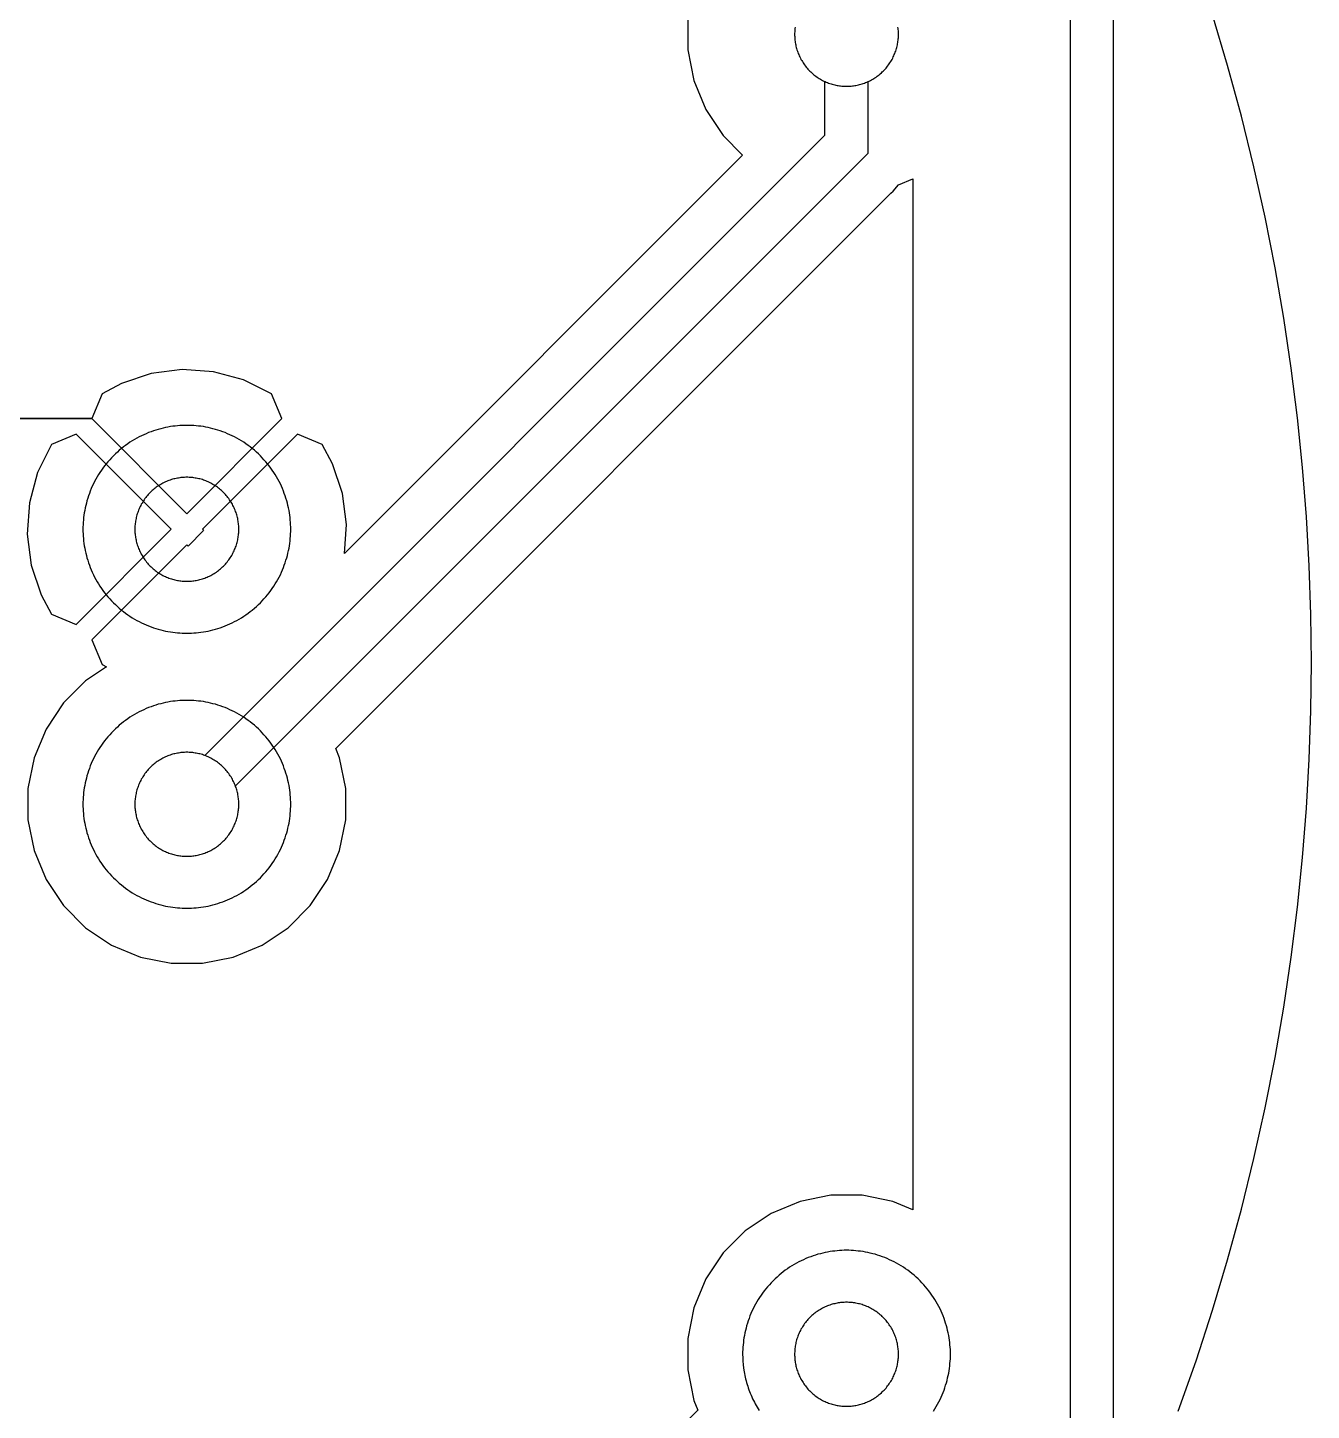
# Model space of a CAD drawing. Header units: millimetres. Extents: x 94211.7 to 94261.9, y -94261.9 to -94211.7.
# Drawn here: x 94247.03 to 94261.85, y -94245.43 to -94229.47 of the extents above; entities that cross this region are included whole.
import ezdxf

# ---------------------------------------------------------------- set-up
doc = ezdxf.new("R2010")
doc.units = ezdxf.units.MM
for name, color, linetype, true_color in [('Copper Layer', 30, 'Continuous', 0xff7f00), ('Drill holes', 5, 'Continuous', 0x0000ff), ('Outer Cut', 2, 'Continuous', 0xffff00)]:
    doc.layers.add(name, color=color, linetype=linetype, true_color=true_color)

msp = doc.modelspace()

# ---------------------------------------------------------------- linework, layer by layer
at = {"layer": 'Copper Layer'}
for points in [[(94253.852, -94251.971), (94255.587, -94251.971), (94259.569, -94245.991), (94259.569, -94228.652), (94250.686, -94219.769), (94249.41, -94219.769)], [(94249.41, -94220.269), (94250.479, -94220.269), (94259.069, -94228.859), (94259.069, -94245.839), (94255.319, -94251.471), (94253.852, -94251.471)], [(94254.65, -94229.365), (94254.65, -94229.727)], [(94254.65, -94229.727), (94254.721, -94230.081)], [(94249.071, -94237.873), (94256.233, -94230.71), (94256.233, -94230.091)], [(94249.426, -94238.224), (94256.733, -94230.918), (94256.733, -94230.092)], [(94254.721, -94230.081), (94254.859, -94230.415)], [(94254.859, -94230.415), (94255.06, -94230.716)], [(94255.06, -94230.716), (94255.285, -94230.941)], [(94255.285, -94230.941), (94250.685, -94235.541)], [(94257.025, -94231.356), (94257.084, -94231.284)], [(94257.084, -94231.284), (94257.25, -94231.215)], [(94257.25, -94231.215), (94257.25, -94243.117)], [(94250.584, -94237.792), (94256.996, -94231.38)], [(94256.996, -94231.38), (94257.025, -94231.356)], [(94248.452, -94233.464), (94248.109, -94233.579)], [(94248.81, -94233.418), (94248.452, -94233.464)], [(94249.171, -94233.443), (94248.81, -94233.418)], [(94249.52, -94233.537), (94249.171, -94233.443)], [(94249.843, -94233.698), (94249.52, -94233.537)], [(94247.886, -94233.698), (94247.767, -94233.983)], [(94248.109, -94233.579), (94247.886, -94233.698)], [(94249.963, -94233.983), (94249.843, -94233.698)], [(94244.529, -94233.983), (94247.767, -94233.983)], [(94247.767, -94233.983), (94244.529, -94233.983)], [(94247.767, -94233.983), (94248.865, -94235.082)], [(94248.865, -94235.082), (94249.963, -94233.983)], [(94247.587, -94234.163), (94247.302, -94234.283)], [(94248.685, -94235.261), (94247.587, -94234.163)], [(94250.143, -94234.163), (94249.045, -94235.261)], [(94250.428, -94234.283), (94250.143, -94234.163)], [(94247.302, -94234.283), (94247.141, -94234.606)], [(94250.547, -94234.505), (94250.428, -94234.283)], [(94250.662, -94234.848), (94250.547, -94234.505)], [(94247.141, -94234.606), (94247.047, -94234.955)], [(94247.047, -94234.955), (94247.022, -94235.316)], [(94250.708, -94235.206), (94250.662, -94234.848)], [(94247.587, -94236.359), (94248.685, -94235.261)], [(94249.059, -94235.275), (94248.879, -94235.455)], [(94249.045, -94235.261), (94249.059, -94235.275)], [(94250.685, -94235.541), (94250.708, -94235.206)], [(94247.022, -94235.316), (94247.068, -94235.674)], [(94248.865, -94235.441), (94247.767, -94236.539)], [(94248.879, -94235.455), (94248.865, -94235.441)], [(94247.068, -94235.674), (94247.183, -94236.017)], [(94247.183, -94236.017), (94247.302, -94236.24)], [(94247.302, -94236.24), (94247.587, -94236.359)], [(94247.767, -94236.539), (94247.886, -94236.824)], [(94247.937, -94236.849), (94247.695, -94237.011)], [(94247.886, -94236.824), (94247.937, -94236.849)], [(94247.695, -94237.011), (94247.44, -94237.266)], [(94247.44, -94237.266), (94247.239, -94237.567)], [(94247.239, -94237.567), (94247.101, -94237.901)], [(94250.63, -94237.901), (94250.584, -94237.792)], [(94247.101, -94237.901), (94247.03, -94238.255)], [(94250.7, -94238.255), (94250.63, -94237.901)], [(94247.03, -94238.255), (94247.03, -94238.617)], [(94250.7, -94238.617), (94250.7, -94238.255)], [(94247.03, -94238.617), (94247.101, -94238.971)], [(94250.63, -94238.971), (94250.7, -94238.617)], [(94247.101, -94238.971), (94247.239, -94239.305)], [(94250.491, -94239.305), (94250.63, -94238.971)], [(94247.239, -94239.305), (94247.44, -94239.606)], [(94250.29, -94239.606), (94250.491, -94239.305)], [(94247.44, -94239.606), (94247.695, -94239.862)], [(94250.035, -94239.862), (94250.29, -94239.606)], [(94247.695, -94239.862), (94247.996, -94240.062)], [(94249.734, -94240.062), (94250.035, -94239.862)], [(94247.996, -94240.062), (94248.33, -94240.201)], [(94249.4, -94240.201), (94249.734, -94240.062)], [(94248.33, -94240.201), (94248.684, -94240.271)], [(94249.046, -94240.271), (94249.4, -94240.201)], [(94248.684, -94240.271), (94249.046, -94240.271)], [(94256.304, -94242.951), (94255.95, -94243.022)], [(94256.666, -94242.951), (94256.304, -94242.951)], [(94257.02, -94243.022), (94256.666, -94242.951)], [(94255.95, -94243.022), (94255.616, -94243.16)], [(94257.25, -94243.117), (94257.02, -94243.022)], [(94255.616, -94243.16), (94255.315, -94243.361)], [(94255.315, -94243.361), (94255.06, -94243.616)], [(94257.489, -94245.443), (94257.506, -94245.417), (94257.522, -94245.391), (94257.537, -94245.364), (94257.551, -94245.337), (94257.565, -94245.31), (94257.577, -94245.283), (94257.589, -94245.255), (94257.601, -94245.228), (94257.611, -94245.2), (94257.621, -94245.172), (94257.63, -94245.144), (94257.639, -94245.116), (94257.646, -94245.088), (94257.653, -94245.06), (94257.66, -94245.032), (94257.665, -94245.004), (94257.67, -94244.977), (94257.674, -94244.949), (94257.677, -94244.921), (94257.68, -94244.894), (94257.682, -94244.867), (94257.684, -94244.84), (94257.685, -94244.813), (94257.685, -94244.786), (94257.685, -94244.759), (94257.684, -94244.733), (94257.682, -94244.705), (94257.68, -94244.678), (94257.677, -94244.651), (94257.674, -94244.623), (94257.67, -94244.596), (94257.665, -94244.568), (94257.66, -94244.54), (94257.653, -94244.512), (94257.646, -94244.484), (94257.639, -94244.456), (94257.63, -94244.428), (94257.621, -94244.4), (94257.611, -94244.372), (94257.601, -94244.344), (94257.589, -94244.317), (94257.577, -94244.289), (94257.565, -94244.262), (94257.551, -94244.235), (94257.537, -94244.208), (94257.522, -94244.182), (94257.506, -94244.155), (94257.489, -94244.129), (94257.472, -94244.104), (94257.454, -94244.079), (94257.436, -94244.054), (94257.417, -94244.03), (94257.397, -94244.006), (94257.376, -94243.983), (94257.355, -94243.96), (94257.334, -94243.938), (94257.311, -94243.916), (94257.289, -94243.895), (94257.265, -94243.874), (94257.241, -94243.854), (94257.217, -94243.835), (94257.192, -94243.817), (94257.167, -94243.799), (94257.142, -94243.782), (94257.116, -94243.765), (94257.09, -94243.749), (94257.063, -94243.734), (94257.036, -94243.72), (94257.009, -94243.707), (94256.982, -94243.694), (94256.954, -94243.682), (94256.927, -94243.67), (94256.899, -94243.66), (94256.871, -94243.65), (94256.843, -94243.641), (94256.815, -94243.632), (94256.787, -94243.625), (94256.759, -94243.618), (94256.731, -94243.612), (94256.703, -94243.606), (94256.676, -94243.601), (94256.648, -94243.597), (94256.62, -94243.594), (94256.593, -94243.591), (94256.566, -94243.589), (94256.539, -94243.587), (94256.512, -94243.586), (94256.485, -94243.586), (94256.458, -94243.586), (94256.432, -94243.587), (94256.404, -94243.589), (94256.377, -94243.591), (94256.35, -94243.594), (94256.322, -94243.597), (94256.295, -94243.601), (94256.267, -94243.606), (94256.239, -94243.612), (94256.211, -94243.618), (94256.183, -94243.625), (94256.155, -94243.632), (94256.127, -94243.641), (94256.099, -94243.65), (94256.071, -94243.66), (94256.043, -94243.67), (94256.016, -94243.682), (94255.988, -94243.694), (94255.961, -94243.707), (94255.934, -94243.72), (94255.907, -94243.734), (94255.881, -94243.749), (94255.854, -94243.765), (94255.828, -94243.782), (94255.803, -94243.799), (94255.778, -94243.817), (94255.753, -94243.835), (94255.729, -94243.854), (94255.705, -94243.874), (94255.682, -94243.895), (94255.659, -94243.916), (94255.637, -94243.938), (94255.615, -94243.96), (94255.594, -94243.983), (94255.573, -94244.006), (94255.553, -94244.03), (94255.534, -94244.054), (94255.516, -94244.079), (94255.498, -94244.104), (94255.481, -94244.129), (94255.464, -94244.155), (94255.448, -94244.182), (94255.433, -94244.208), (94255.419, -94244.235), (94255.406, -94244.262), (94255.393, -94244.289), (94255.381, -94244.317), (94255.369, -94244.344), (94255.359, -94244.372), (94255.349, -94244.4), (94255.34, -94244.428), (94255.331, -94244.456), (94255.324, -94244.484), (94255.317, -94244.512), (94255.311, -94244.54), (94255.305, -94244.568), (94255.3, -94244.596), (94255.296, -94244.623), (94255.293, -94244.651), (94255.29, -94244.678), (94255.288, -94244.705), (94255.286, -94244.733), (94255.285, -94244.759), (94255.285, -94244.786), (94255.286, -94244.826), (94255.288, -94244.866), (94255.291, -94244.906), (94255.296, -94244.947), (94255.302, -94244.989), (94255.306, -94245.009), (94255.31, -94245.03), (94255.315, -94245.051), (94255.319, -94245.071), (94255.325, -94245.092), (94255.33, -94245.113), (94255.337, -94245.134), (94255.343, -94245.155), (94255.35, -94245.175), (94255.357, -94245.196), (94255.365, -94245.217), (94255.373, -94245.237), (94255.382, -94245.258), (94255.391, -94245.278), (94255.4, -94245.299), (94255.41, -94245.319), (94255.42, -94245.339), (94255.431, -94245.359), (94255.442, -94245.379), (94255.453, -94245.398), (94255.465, -94245.418), (94255.477, -94245.437)], [(94255.06, -94243.616), (94254.859, -94243.917)], [(94254.859, -94243.917), (94254.721, -94244.251)], [(94254.721, -94244.251), (94254.65, -94244.605)], [(94254.65, -94244.605), (94254.65, -94244.967)], [(94254.65, -94244.967), (94254.721, -94245.321)], [(94254.721, -94245.321), (94254.766, -94245.43)], [(94254.766, -94245.43), (94248.995, -94251.202)]]:
    msp.add_lwpolyline(points, dxfattribs=at)
for points in [[(94250.065, -94235.261), (94250.065, -94235.234), (94250.064, -94235.208), (94250.062, -94235.181), (94250.06, -94235.153), (94250.057, -94235.126), (94250.054, -94235.098), (94250.05, -94235.071), (94250.045, -94235.043), (94250.04, -94235.015), (94250.033, -94234.987), (94250.026, -94234.959), (94250.019, -94234.931), (94250.01, -94234.903), (94250.001, -94234.875), (94249.991, -94234.847), (94249.981, -94234.819), (94249.969, -94234.792), (94249.957, -94234.764), (94249.945, -94234.737), (94249.931, -94234.71), (94249.917, -94234.683), (94249.902, -94234.657), (94249.886, -94234.63), (94249.869, -94234.604), (94249.852, -94234.579), (94249.834, -94234.554), (94249.816, -94234.529), (94249.797, -94234.505), (94249.777, -94234.481), (94249.756, -94234.458), (94249.735, -94234.435), (94249.714, -94234.413), (94249.691, -94234.391), (94249.669, -94234.37), (94249.645, -94234.349), (94249.621, -94234.329), (94249.597, -94234.31), (94249.572, -94234.292), (94249.547, -94234.274), (94249.522, -94234.257), (94249.496, -94234.24), (94249.47, -94234.225), (94249.443, -94234.209), (94249.416, -94234.195), (94249.389, -94234.182), (94249.362, -94234.169), (94249.334, -94234.157), (94249.307, -94234.145), (94249.279, -94234.135), (94249.251, -94234.125), (94249.223, -94234.116), (94249.195, -94234.107), (94249.167, -94234.1), (94249.139, -94234.093), (94249.111, -94234.087), (94249.083, -94234.081), (94249.056, -94234.076), (94249.028, -94234.072), (94249, -94234.069), (94248.973, -94234.066), (94248.946, -94234.064), (94248.919, -94234.062), (94248.892, -94234.061), (94248.865, -94234.061), (94248.838, -94234.061), (94248.812, -94234.062), (94248.784, -94234.064), (94248.757, -94234.066), (94248.73, -94234.069), (94248.702, -94234.072), (94248.675, -94234.076), (94248.647, -94234.081), (94248.619, -94234.087), (94248.591, -94234.093), (94248.563, -94234.1), (94248.535, -94234.107), (94248.507, -94234.116), (94248.479, -94234.125), (94248.451, -94234.135), (94248.423, -94234.145), (94248.396, -94234.157), (94248.368, -94234.169), (94248.341, -94234.182), (94248.314, -94234.195), (94248.287, -94234.209), (94248.261, -94234.225), (94248.234, -94234.24), (94248.208, -94234.257), (94248.183, -94234.274), (94248.158, -94234.292), (94248.133, -94234.31), (94248.109, -94234.329), (94248.085, -94234.349), (94248.062, -94234.37), (94248.039, -94234.391), (94248.017, -94234.413), (94247.995, -94234.435), (94247.974, -94234.458), (94247.953, -94234.481), (94247.933, -94234.505), (94247.914, -94234.529), (94247.896, -94234.554), (94247.878, -94234.579), (94247.861, -94234.604), (94247.844, -94234.63), (94247.828, -94234.657), (94247.813, -94234.683), (94247.799, -94234.71), (94247.786, -94234.737), (94247.773, -94234.764), (94247.761, -94234.792), (94247.749, -94234.819), (94247.739, -94234.847), (94247.729, -94234.875), (94247.72, -94234.903), (94247.711, -94234.931), (94247.704, -94234.959), (94247.697, -94234.987), (94247.691, -94235.015), (94247.685, -94235.043), (94247.68, -94235.071), (94247.676, -94235.098), (94247.673, -94235.126), (94247.67, -94235.153), (94247.668, -94235.181), (94247.666, -94235.208), (94247.665, -94235.234), (94247.665, -94235.261), (94247.665, -94235.288), (94247.666, -94235.315), (94247.668, -94235.342), (94247.67, -94235.369), (94247.673, -94235.396), (94247.676, -94235.424), (94247.68, -94235.452), (94247.685, -94235.479), (94247.691, -94235.507), (94247.697, -94235.535), (94247.704, -94235.563), (94247.711, -94235.591), (94247.72, -94235.619), (94247.729, -94235.647), (94247.739, -94235.675), (94247.749, -94235.703), (94247.761, -94235.73), (94247.773, -94235.758), (94247.786, -94235.785), (94247.799, -94235.812), (94247.813, -94235.839), (94247.828, -94235.866), (94247.844, -94235.892), (94247.861, -94235.918), (94247.878, -94235.943), (94247.896, -94235.968), (94247.914, -94235.993), (94247.933, -94236.017), (94247.953, -94236.041), (94247.974, -94236.065), (94247.995, -94236.087), (94248.017, -94236.11), (94248.039, -94236.131), (94248.062, -94236.152), (94248.085, -94236.173), (94248.109, -94236.193), (94248.133, -94236.212), (94248.158, -94236.23), (94248.183, -94236.248), (94248.208, -94236.266), (94248.234, -94236.282), (94248.261, -94236.298), (94248.287, -94236.313), (94248.314, -94236.327), (94248.341, -94236.341), (94248.368, -94236.353), (94248.396, -94236.366), (94248.423, -94236.377), (94248.451, -94236.387), (94248.479, -94236.397), (94248.507, -94236.406), (94248.535, -94236.415), (94248.563, -94236.422), (94248.591, -94236.429), (94248.619, -94236.436), (94248.647, -94236.441), (94248.675, -94236.446), (94248.702, -94236.45), (94248.73, -94236.453), (94248.757, -94236.456), (94248.784, -94236.458), (94248.812, -94236.46), (94248.838, -94236.461), (94248.865, -94236.461), (94248.892, -94236.461), (94248.919, -94236.46), (94248.946, -94236.458), (94248.973, -94236.456), (94249, -94236.453), (94249.028, -94236.45), (94249.056, -94236.446), (94249.083, -94236.441), (94249.111, -94236.436), (94249.139, -94236.429), (94249.167, -94236.422), (94249.195, -94236.415), (94249.223, -94236.406), (94249.251, -94236.397), (94249.279, -94236.387), (94249.307, -94236.377), (94249.334, -94236.366), (94249.362, -94236.353), (94249.389, -94236.341), (94249.416, -94236.327), (94249.443, -94236.313), (94249.47, -94236.298), (94249.496, -94236.282), (94249.522, -94236.266), (94249.547, -94236.248), (94249.572, -94236.23), (94249.597, -94236.212), (94249.621, -94236.193), (94249.645, -94236.173), (94249.669, -94236.152), (94249.691, -94236.131), (94249.714, -94236.11), (94249.735, -94236.087), (94249.756, -94236.065), (94249.777, -94236.041), (94249.797, -94236.017), (94249.816, -94235.993), (94249.834, -94235.968), (94249.852, -94235.943), (94249.869, -94235.918), (94249.886, -94235.892), (94249.902, -94235.866), (94249.917, -94235.839), (94249.931, -94235.812), (94249.945, -94235.785), (94249.957, -94235.758), (94249.969, -94235.73), (94249.981, -94235.703), (94249.991, -94235.675), (94250.001, -94235.647), (94250.01, -94235.619), (94250.019, -94235.591), (94250.026, -94235.563), (94250.033, -94235.535), (94250.04, -94235.507), (94250.045, -94235.479), (94250.05, -94235.452), (94250.054, -94235.424), (94250.057, -94235.396), (94250.06, -94235.369), (94250.062, -94235.342), (94250.064, -94235.315), (94250.065, -94235.288)], [(94250.065, -94238.436), (94250.065, -94238.409), (94250.064, -94238.383), (94250.062, -94238.355), (94250.06, -94238.328), (94250.057, -94238.301), (94250.054, -94238.273), (94250.05, -94238.246), (94250.045, -94238.218), (94250.04, -94238.19), (94250.033, -94238.162), (94250.026, -94238.134), (94250.019, -94238.106), (94250.01, -94238.078), (94250.001, -94238.05), (94249.991, -94238.022), (94249.981, -94237.994), (94249.969, -94237.967), (94249.957, -94237.939), (94249.945, -94237.912), (94249.931, -94237.885), (94249.917, -94237.858), (94249.902, -94237.832), (94249.886, -94237.805), (94249.869, -94237.779), (94249.852, -94237.754), (94249.834, -94237.729), (94249.816, -94237.704), (94249.797, -94237.68), (94249.777, -94237.656), (94249.756, -94237.633), (94249.735, -94237.61), (94249.714, -94237.588), (94249.691, -94237.566), (94249.669, -94237.545), (94249.645, -94237.524), (94249.621, -94237.504), (94249.597, -94237.485), (94249.572, -94237.467), (94249.547, -94237.449), (94249.522, -94237.432), (94249.496, -94237.415), (94249.47, -94237.399), (94249.443, -94237.384), (94249.416, -94237.37), (94249.389, -94237.357), (94249.362, -94237.344), (94249.334, -94237.332), (94249.307, -94237.32), (94249.279, -94237.31), (94249.251, -94237.3), (94249.223, -94237.291), (94249.195, -94237.282), (94249.167, -94237.275), (94249.139, -94237.268), (94249.111, -94237.262), (94249.083, -94237.256), (94249.056, -94237.251), (94249.028, -94237.247), (94249, -94237.244), (94248.973, -94237.241), (94248.946, -94237.239), (94248.919, -94237.237), (94248.892, -94237.236), (94248.865, -94237.236), (94248.838, -94237.236), (94248.812, -94237.237), (94248.784, -94237.239), (94248.757, -94237.241), (94248.73, -94237.244), (94248.702, -94237.247), (94248.675, -94237.251), (94248.647, -94237.256), (94248.619, -94237.262), (94248.591, -94237.268), (94248.563, -94237.275), (94248.535, -94237.282), (94248.507, -94237.291), (94248.479, -94237.3), (94248.451, -94237.31), (94248.423, -94237.32), (94248.396, -94237.332), (94248.368, -94237.344), (94248.341, -94237.357), (94248.314, -94237.37), (94248.287, -94237.384), (94248.261, -94237.399), (94248.234, -94237.415), (94248.208, -94237.432), (94248.183, -94237.449), (94248.158, -94237.467), (94248.133, -94237.485), (94248.109, -94237.504), (94248.085, -94237.524), (94248.062, -94237.545), (94248.039, -94237.566), (94248.017, -94237.588), (94247.995, -94237.61), (94247.974, -94237.633), (94247.953, -94237.656), (94247.933, -94237.68), (94247.914, -94237.704), (94247.896, -94237.729), (94247.878, -94237.754), (94247.861, -94237.779), (94247.844, -94237.805), (94247.828, -94237.832), (94247.813, -94237.858), (94247.799, -94237.885), (94247.786, -94237.912), (94247.773, -94237.939), (94247.761, -94237.967), (94247.749, -94237.994), (94247.739, -94238.022), (94247.729, -94238.05), (94247.72, -94238.078), (94247.711, -94238.106), (94247.704, -94238.134), (94247.697, -94238.162), (94247.691, -94238.19), (94247.685, -94238.218), (94247.68, -94238.246), (94247.676, -94238.273), (94247.673, -94238.301), (94247.67, -94238.328), (94247.668, -94238.355), (94247.666, -94238.383), (94247.665, -94238.409), (94247.665, -94238.436), (94247.665, -94238.463), (94247.666, -94238.49), (94247.668, -94238.517), (94247.67, -94238.544), (94247.673, -94238.571), (94247.676, -94238.599), (94247.68, -94238.627), (94247.685, -94238.654), (94247.691, -94238.682), (94247.697, -94238.71), (94247.704, -94238.738), (94247.711, -94238.766), (94247.72, -94238.794), (94247.729, -94238.822), (94247.739, -94238.85), (94247.749, -94238.878), (94247.761, -94238.905), (94247.773, -94238.933), (94247.786, -94238.96), (94247.799, -94238.987), (94247.813, -94239.014), (94247.828, -94239.041), (94247.844, -94239.067), (94247.861, -94239.093), (94247.878, -94239.118), (94247.896, -94239.143), (94247.914, -94239.168), (94247.933, -94239.192), (94247.953, -94239.216), (94247.974, -94239.24), (94247.995, -94239.262), (94248.017, -94239.285), (94248.039, -94239.306), (94248.062, -94239.327), (94248.085, -94239.348), (94248.109, -94239.368), (94248.133, -94239.387), (94248.158, -94239.405), (94248.183, -94239.423), (94248.208, -94239.44), (94248.234, -94239.457), (94248.261, -94239.473), (94248.287, -94239.488), (94248.314, -94239.502), (94248.341, -94239.516), (94248.368, -94239.528), (94248.396, -94239.54), (94248.423, -94239.552), (94248.451, -94239.562), (94248.479, -94239.572), (94248.507, -94239.581), (94248.535, -94239.59), (94248.563, -94239.597), (94248.591, -94239.604), (94248.619, -94239.611), (94248.647, -94239.616), (94248.675, -94239.621), (94248.702, -94239.625), (94248.73, -94239.628), (94248.757, -94239.631), (94248.784, -94239.633), (94248.812, -94239.635), (94248.838, -94239.636), (94248.865, -94239.636), (94248.892, -94239.636), (94248.919, -94239.635), (94248.946, -94239.633), (94248.973, -94239.631), (94249, -94239.628), (94249.028, -94239.625), (94249.056, -94239.621), (94249.083, -94239.616), (94249.111, -94239.611), (94249.139, -94239.604), (94249.167, -94239.597), (94249.195, -94239.59), (94249.223, -94239.581), (94249.251, -94239.572), (94249.279, -94239.562), (94249.307, -94239.552), (94249.334, -94239.54), (94249.362, -94239.528), (94249.389, -94239.516), (94249.416, -94239.502), (94249.443, -94239.488), (94249.47, -94239.473), (94249.496, -94239.457), (94249.522, -94239.44), (94249.547, -94239.423), (94249.572, -94239.405), (94249.597, -94239.387), (94249.621, -94239.368), (94249.645, -94239.348), (94249.669, -94239.327), (94249.691, -94239.306), (94249.714, -94239.285), (94249.735, -94239.262), (94249.756, -94239.24), (94249.777, -94239.216), (94249.797, -94239.192), (94249.816, -94239.168), (94249.834, -94239.143), (94249.852, -94239.118), (94249.869, -94239.093), (94249.886, -94239.067), (94249.902, -94239.041), (94249.917, -94239.014), (94249.931, -94238.987), (94249.945, -94238.96), (94249.957, -94238.933), (94249.969, -94238.905), (94249.981, -94238.878), (94249.991, -94238.85), (94250.001, -94238.822), (94250.01, -94238.794), (94250.019, -94238.766), (94250.026, -94238.738), (94250.033, -94238.71), (94250.04, -94238.682), (94250.045, -94238.654), (94250.05, -94238.627), (94250.054, -94238.599), (94250.057, -94238.571), (94250.06, -94238.544), (94250.062, -94238.517), (94250.064, -94238.49), (94250.065, -94238.463)]]:
    msp.add_lwpolyline(points, close=True, dxfattribs=at)
at = {"layer": 'Drill holes'}
msp.add_lwpolyline([(94255.891, -94229.465), (94255.889, -94229.478), (94255.887, -94229.492), (94255.886, -94229.506), (94255.886, -94229.519), (94255.885, -94229.533), (94255.885, -94229.546), (94255.885, -94229.559), (94255.886, -94229.573), (94255.886, -94229.586), (94255.887, -94229.6), (94255.889, -94229.614), (94255.891, -94229.628), (94255.893, -94229.641), (94255.895, -94229.655), (94255.898, -94229.669), (94255.901, -94229.683), (94255.904, -94229.697), (94255.908, -94229.711), (94255.912, -94229.725), (94255.917, -94229.739), (94255.922, -94229.753), (94255.927, -94229.767), (94255.933, -94229.781), (94255.939, -94229.795), (94255.945, -94229.808), (94255.952, -94229.822), (94255.959, -94229.835), (94255.967, -94229.848), (94255.975, -94229.861), (94255.983, -94229.874), (94255.991, -94229.887), (94256, -94229.9), (94256.01, -94229.912), (94256.019, -94229.924), (94256.029, -94229.936), (94256.039, -94229.948), (94256.05, -94229.959), (94256.061, -94229.97), (94256.072, -94229.981), (94256.083, -94229.992), (94256.095, -94230.002), (94256.107, -94230.012), (94256.119, -94230.022), (94256.131, -94230.031), (94256.144, -94230.04), (94256.157, -94230.048), (94256.17, -94230.057), (94256.183, -94230.064), (94256.196, -94230.072), (94256.209, -94230.079), (94256.223, -94230.086), (94256.237, -94230.092), (94256.25, -94230.098), (94256.264, -94230.104), (94256.278, -94230.109), (94256.292, -94230.114), (94256.306, -94230.119), (94256.32, -94230.123), (94256.334, -94230.127), (94256.348, -94230.13), (94256.362, -94230.133), (94256.376, -94230.136), (94256.39, -94230.139), (94256.404, -94230.141), (94256.417, -94230.142), (94256.431, -94230.144), (94256.445, -94230.145), (94256.458, -94230.146), (94256.472, -94230.146), (94256.485, -94230.146), (94256.498, -94230.146), (94256.512, -94230.146), (94256.525, -94230.145), (94256.539, -94230.144), (94256.553, -94230.142), (94256.566, -94230.141), (94256.58, -94230.139), (94256.594, -94230.136), (94256.608, -94230.133), (94256.622, -94230.13), (94256.636, -94230.127), (94256.65, -94230.123), (94256.664, -94230.119), (94256.678, -94230.114), (94256.692, -94230.109), (94256.706, -94230.104), (94256.72, -94230.098), (94256.733, -94230.092), (94256.747, -94230.086), (94256.761, -94230.079), (94256.774, -94230.072), (94256.787, -94230.064), (94256.8, -94230.057), (94256.813, -94230.048), (94256.826, -94230.04), (94256.839, -94230.031), (94256.851, -94230.022), (94256.863, -94230.012), (94256.875, -94230.002), (94256.887, -94229.992), (94256.898, -94229.981), (94256.909, -94229.97), (94256.92, -94229.959), (94256.931, -94229.948), (94256.941, -94229.936), (94256.951, -94229.924), (94256.96, -94229.912), (94256.97, -94229.9), (94256.979, -94229.887), (94256.987, -94229.874), (94256.995, -94229.861), (94257.003, -94229.848), (94257.011, -94229.835), (94257.018, -94229.822), (94257.025, -94229.808), (94257.031, -94229.795), (94257.037, -94229.781), (94257.043, -94229.767), (94257.048, -94229.753), (94257.053, -94229.739), (94257.058, -94229.725), (94257.062, -94229.711), (94257.066, -94229.697), (94257.069, -94229.683), (94257.072, -94229.669), (94257.075, -94229.655), (94257.077, -94229.641), (94257.079, -94229.628), (94257.081, -94229.614), (94257.083, -94229.6), (94257.084, -94229.586), (94257.084, -94229.573), (94257.085, -94229.559), (94257.085, -94229.546), (94257.085, -94229.533), (94257.084, -94229.519), (94257.084, -94229.506), (94257.083, -94229.492), (94257.081, -94229.478), (94257.079, -94229.465)], dxfattribs=at)
for points in [[(94249.465, -94235.261), (94249.465, -94235.248), (94249.464, -94235.234), (94249.464, -94235.221), (94249.463, -94235.207), (94249.461, -94235.193), (94249.459, -94235.18), (94249.457, -94235.166), (94249.455, -94235.152), (94249.452, -94235.138), (94249.449, -94235.124), (94249.446, -94235.11), (94249.442, -94235.096), (94249.438, -94235.082), (94249.433, -94235.068), (94249.428, -94235.054), (94249.423, -94235.04), (94249.417, -94235.026), (94249.411, -94235.013), (94249.405, -94234.999), (94249.398, -94234.986), (94249.391, -94234.972), (94249.383, -94234.959), (94249.375, -94234.946), (94249.367, -94234.933), (94249.359, -94234.92), (94249.35, -94234.907), (94249.34, -94234.895), (94249.331, -94234.883), (94249.321, -94234.871), (94249.311, -94234.859), (94249.3, -94234.848), (94249.289, -94234.837), (94249.278, -94234.826), (94249.267, -94234.815), (94249.255, -94234.805), (94249.243, -94234.795), (94249.231, -94234.786), (94249.219, -94234.776), (94249.206, -94234.768), (94249.193, -94234.759), (94249.18, -94234.751), (94249.167, -94234.743), (94249.154, -94234.735), (94249.141, -94234.728), (94249.127, -94234.721), (94249.113, -94234.715), (94249.1, -94234.709), (94249.086, -94234.703), (94249.072, -94234.698), (94249.058, -94234.693), (94249.044, -94234.688), (94249.03, -94234.684), (94249.016, -94234.68), (94249.002, -94234.677), (94248.988, -94234.674), (94248.974, -94234.671), (94248.96, -94234.669), (94248.946, -94234.667), (94248.933, -94234.665), (94248.919, -94234.664), (94248.905, -94234.662), (94248.892, -94234.662), (94248.878, -94234.661), (94248.865, -94234.661), (94248.852, -94234.661), (94248.838, -94234.662), (94248.825, -94234.662), (94248.811, -94234.664), (94248.797, -94234.665), (94248.784, -94234.667), (94248.77, -94234.669), (94248.756, -94234.671), (94248.742, -94234.674), (94248.728, -94234.677), (94248.714, -94234.68), (94248.7, -94234.684), (94248.686, -94234.688), (94248.672, -94234.693), (94248.658, -94234.698), (94248.644, -94234.703), (94248.63, -94234.709), (94248.617, -94234.715), (94248.603, -94234.721), (94248.589, -94234.728), (94248.576, -94234.735), (94248.563, -94234.743), (94248.55, -94234.751), (94248.537, -94234.759), (94248.524, -94234.768), (94248.511, -94234.776), (94248.499, -94234.786), (94248.487, -94234.795), (94248.475, -94234.805), (94248.463, -94234.815), (94248.452, -94234.826), (94248.441, -94234.837), (94248.43, -94234.848), (94248.419, -94234.859), (94248.409, -94234.871), (94248.399, -94234.883), (94248.39, -94234.895), (94248.38, -94234.907), (94248.371, -94234.92), (94248.363, -94234.933), (94248.355, -94234.946), (94248.347, -94234.959), (94248.339, -94234.972), (94248.332, -94234.986), (94248.325, -94234.999), (94248.319, -94235.013), (94248.313, -94235.026), (94248.307, -94235.04), (94248.302, -94235.054), (94248.297, -94235.068), (94248.292, -94235.082), (94248.288, -94235.096), (94248.284, -94235.11), (94248.281, -94235.124), (94248.278, -94235.138), (94248.275, -94235.152), (94248.273, -94235.166), (94248.271, -94235.18), (94248.269, -94235.193), (94248.267, -94235.207), (94248.266, -94235.221), (94248.266, -94235.234), (94248.265, -94235.248), (94248.265, -94235.261), (94248.265, -94235.274), (94248.266, -94235.288), (94248.266, -94235.301), (94248.267, -94235.315), (94248.269, -94235.329), (94248.271, -94235.343), (94248.273, -94235.356), (94248.275, -94235.37), (94248.278, -94235.384), (94248.281, -94235.398), (94248.284, -94235.412), (94248.288, -94235.426), (94248.292, -94235.44), (94248.297, -94235.454), (94248.302, -94235.468), (94248.307, -94235.482), (94248.313, -94235.496), (94248.319, -94235.51), (94248.325, -94235.523), (94248.332, -94235.537), (94248.339, -94235.55), (94248.347, -94235.563), (94248.355, -94235.576), (94248.363, -94235.589), (94248.371, -94235.602), (94248.38, -94235.615), (94248.39, -94235.627), (94248.399, -94235.639), (94248.409, -94235.651), (94248.419, -94235.663), (94248.43, -94235.674), (94248.441, -94235.685), (94248.452, -94235.696), (94248.463, -94235.707), (94248.475, -94235.717), (94248.487, -94235.727), (94248.499, -94235.737), (94248.511, -94235.746), (94248.524, -94235.755), (94248.537, -94235.763), (94248.55, -94235.772), (94248.563, -94235.779), (94248.576, -94235.787), (94248.589, -94235.794), (94248.603, -94235.801), (94248.617, -94235.807), (94248.63, -94235.813), (94248.644, -94235.819), (94248.658, -94235.824), (94248.672, -94235.829), (94248.686, -94235.834), (94248.7, -94235.838), (94248.714, -94235.842), (94248.728, -94235.845), (94248.742, -94235.848), (94248.756, -94235.851), (94248.77, -94235.854), (94248.784, -94235.856), (94248.797, -94235.857), (94248.811, -94235.859), (94248.825, -94235.86), (94248.838, -94235.861), (94248.852, -94235.861), (94248.865, -94235.861), (94248.878, -94235.861), (94248.892, -94235.861), (94248.905, -94235.86), (94248.919, -94235.859), (94248.933, -94235.857), (94248.946, -94235.856), (94248.96, -94235.854), (94248.974, -94235.851), (94248.988, -94235.848), (94249.002, -94235.845), (94249.016, -94235.842), (94249.03, -94235.838), (94249.044, -94235.834), (94249.058, -94235.829), (94249.072, -94235.824), (94249.086, -94235.819), (94249.1, -94235.813), (94249.113, -94235.807), (94249.127, -94235.801), (94249.141, -94235.794), (94249.154, -94235.787), (94249.167, -94235.779), (94249.18, -94235.772), (94249.193, -94235.763), (94249.206, -94235.755), (94249.219, -94235.746), (94249.231, -94235.737), (94249.243, -94235.727), (94249.255, -94235.717), (94249.267, -94235.707), (94249.278, -94235.696), (94249.289, -94235.685), (94249.3, -94235.674), (94249.311, -94235.663), (94249.321, -94235.651), (94249.331, -94235.639), (94249.34, -94235.627), (94249.35, -94235.615), (94249.359, -94235.602), (94249.367, -94235.589), (94249.375, -94235.576), (94249.383, -94235.563), (94249.391, -94235.55), (94249.398, -94235.537), (94249.405, -94235.523), (94249.411, -94235.51), (94249.417, -94235.496), (94249.423, -94235.482), (94249.428, -94235.468), (94249.433, -94235.454), (94249.438, -94235.44), (94249.442, -94235.426), (94249.446, -94235.412), (94249.449, -94235.398), (94249.452, -94235.384), (94249.455, -94235.37), (94249.457, -94235.356), (94249.459, -94235.343), (94249.461, -94235.329), (94249.463, -94235.315), (94249.464, -94235.301), (94249.464, -94235.288), (94249.465, -94235.274)], [(94249.465, -94238.436), (94249.465, -94238.423), (94249.464, -94238.409), (94249.464, -94238.396), (94249.463, -94238.382), (94249.461, -94238.368), (94249.459, -94238.355), (94249.457, -94238.341), (94249.455, -94238.327), (94249.452, -94238.313), (94249.449, -94238.299), (94249.446, -94238.285), (94249.442, -94238.271), (94249.438, -94238.257), (94249.433, -94238.243), (94249.428, -94238.229), (94249.423, -94238.215), (94249.417, -94238.201), (94249.411, -94238.188), (94249.405, -94238.174), (94249.398, -94238.16), (94249.391, -94238.147), (94249.383, -94238.134), (94249.375, -94238.121), (94249.367, -94238.108), (94249.359, -94238.095), (94249.35, -94238.082), (94249.34, -94238.07), (94249.331, -94238.058), (94249.321, -94238.046), (94249.311, -94238.034), (94249.3, -94238.023), (94249.289, -94238.012), (94249.278, -94238.001), (94249.267, -94237.99), (94249.255, -94237.98), (94249.243, -94237.97), (94249.231, -94237.961), (94249.219, -94237.951), (94249.206, -94237.942), (94249.193, -94237.934), (94249.18, -94237.926), (94249.167, -94237.918), (94249.154, -94237.91), (94249.141, -94237.903), (94249.127, -94237.896), (94249.113, -94237.89), (94249.1, -94237.884), (94249.086, -94237.878), (94249.072, -94237.873), (94249.058, -94237.868), (94249.044, -94237.863), (94249.03, -94237.859), (94249.016, -94237.855), (94249.002, -94237.852), (94248.988, -94237.849), (94248.974, -94237.846), (94248.96, -94237.844), (94248.946, -94237.842), (94248.933, -94237.84), (94248.919, -94237.838), (94248.905, -94237.837), (94248.892, -94237.837), (94248.878, -94237.836), (94248.865, -94237.836), (94248.852, -94237.836), (94248.838, -94237.837), (94248.825, -94237.837), (94248.811, -94237.838), (94248.797, -94237.84), (94248.784, -94237.842), (94248.77, -94237.844), (94248.756, -94237.846), (94248.742, -94237.849), (94248.728, -94237.852), (94248.714, -94237.855), (94248.7, -94237.859), (94248.686, -94237.863), (94248.672, -94237.868), (94248.658, -94237.873), (94248.644, -94237.878), (94248.63, -94237.884), (94248.617, -94237.89), (94248.603, -94237.896), (94248.589, -94237.903), (94248.576, -94237.91), (94248.563, -94237.918), (94248.55, -94237.926), (94248.537, -94237.934), (94248.524, -94237.942), (94248.511, -94237.951), (94248.499, -94237.961), (94248.487, -94237.97), (94248.475, -94237.98), (94248.463, -94237.99), (94248.452, -94238.001), (94248.441, -94238.012), (94248.43, -94238.023), (94248.419, -94238.034), (94248.409, -94238.046), (94248.399, -94238.058), (94248.39, -94238.07), (94248.38, -94238.082), (94248.371, -94238.095), (94248.363, -94238.108), (94248.355, -94238.121), (94248.347, -94238.134), (94248.339, -94238.147), (94248.332, -94238.16), (94248.325, -94238.174), (94248.319, -94238.188), (94248.313, -94238.201), (94248.307, -94238.215), (94248.302, -94238.229), (94248.297, -94238.243), (94248.292, -94238.257), (94248.288, -94238.271), (94248.284, -94238.285), (94248.281, -94238.299), (94248.278, -94238.313), (94248.275, -94238.327), (94248.273, -94238.341), (94248.271, -94238.355), (94248.269, -94238.368), (94248.267, -94238.382), (94248.266, -94238.396), (94248.266, -94238.409), (94248.265, -94238.423), (94248.265, -94238.436), (94248.265, -94238.449), (94248.266, -94238.463), (94248.266, -94238.476), (94248.267, -94238.49), (94248.269, -94238.504), (94248.271, -94238.517), (94248.273, -94238.531), (94248.275, -94238.545), (94248.278, -94238.559), (94248.281, -94238.573), (94248.284, -94238.587), (94248.288, -94238.601), (94248.292, -94238.615), (94248.297, -94238.629), (94248.302, -94238.643), (94248.307, -94238.657), (94248.313, -94238.671), (94248.319, -94238.684), (94248.325, -94238.698), (94248.332, -94238.712), (94248.339, -94238.725), (94248.347, -94238.738), (94248.355, -94238.751), (94248.363, -94238.764), (94248.371, -94238.777), (94248.38, -94238.79), (94248.39, -94238.802), (94248.399, -94238.814), (94248.409, -94238.826), (94248.419, -94238.838), (94248.43, -94238.849), (94248.441, -94238.86), (94248.452, -94238.871), (94248.463, -94238.882), (94248.475, -94238.892), (94248.487, -94238.902), (94248.499, -94238.911), (94248.511, -94238.921), (94248.524, -94238.93), (94248.537, -94238.938), (94248.55, -94238.946), (94248.563, -94238.954), (94248.576, -94238.962), (94248.589, -94238.969), (94248.603, -94238.976), (94248.617, -94238.982), (94248.63, -94238.988), (94248.644, -94238.994), (94248.658, -94238.999), (94248.672, -94239.004), (94248.686, -94239.009), (94248.7, -94239.013), (94248.714, -94239.017), (94248.728, -94239.02), (94248.742, -94239.023), (94248.756, -94239.026), (94248.77, -94239.028), (94248.784, -94239.031), (94248.797, -94239.032), (94248.811, -94239.034), (94248.825, -94239.035), (94248.838, -94239.035), (94248.852, -94239.036), (94248.865, -94239.036), (94248.878, -94239.036), (94248.892, -94239.035), (94248.905, -94239.035), (94248.919, -94239.034), (94248.933, -94239.032), (94248.946, -94239.031), (94248.96, -94239.028), (94248.974, -94239.026), (94248.988, -94239.023), (94249.002, -94239.02), (94249.016, -94239.017), (94249.03, -94239.013), (94249.044, -94239.009), (94249.058, -94239.004), (94249.072, -94238.999), (94249.086, -94238.994), (94249.1, -94238.988), (94249.113, -94238.982), (94249.127, -94238.976), (94249.141, -94238.969), (94249.154, -94238.962), (94249.167, -94238.954), (94249.18, -94238.946), (94249.193, -94238.938), (94249.206, -94238.93), (94249.219, -94238.921), (94249.231, -94238.911), (94249.243, -94238.902), (94249.255, -94238.892), (94249.267, -94238.882), (94249.278, -94238.871), (94249.289, -94238.86), (94249.3, -94238.849), (94249.311, -94238.838), (94249.321, -94238.826), (94249.331, -94238.814), (94249.34, -94238.802), (94249.35, -94238.79), (94249.359, -94238.777), (94249.367, -94238.764), (94249.375, -94238.751), (94249.383, -94238.738), (94249.391, -94238.725), (94249.398, -94238.712), (94249.405, -94238.698), (94249.411, -94238.684), (94249.417, -94238.671), (94249.423, -94238.657), (94249.428, -94238.643), (94249.433, -94238.629), (94249.438, -94238.615), (94249.442, -94238.601), (94249.446, -94238.587), (94249.449, -94238.573), (94249.452, -94238.559), (94249.455, -94238.545), (94249.457, -94238.531), (94249.459, -94238.517), (94249.461, -94238.504), (94249.463, -94238.49), (94249.464, -94238.476), (94249.464, -94238.463), (94249.465, -94238.449)], [(94257.085, -94244.786), (94257.085, -94244.773), (94257.084, -94244.759), (94257.084, -94244.746), (94257.083, -94244.732), (94257.081, -94244.718), (94257.079, -94244.705), (94257.077, -94244.691), (94257.075, -94244.677), (94257.072, -94244.663), (94257.069, -94244.649), (94257.066, -94244.635), (94257.062, -94244.621), (94257.058, -94244.607), (94257.053, -94244.593), (94257.048, -94244.579), (94257.043, -94244.565), (94257.037, -94244.551), (94257.031, -94244.538), (94257.025, -94244.524), (94257.018, -94244.51), (94257.011, -94244.497), (94257.003, -94244.484), (94256.995, -94244.471), (94256.987, -94244.458), (94256.979, -94244.445), (94256.97, -94244.432), (94256.96, -94244.42), (94256.951, -94244.408), (94256.941, -94244.396), (94256.931, -94244.384), (94256.92, -94244.373), (94256.909, -94244.362), (94256.898, -94244.351), (94256.887, -94244.34), (94256.875, -94244.33), (94256.863, -94244.32), (94256.851, -94244.311), (94256.839, -94244.301), (94256.826, -94244.292), (94256.813, -94244.284), (94256.8, -94244.276), (94256.787, -94244.268), (94256.774, -94244.26), (94256.761, -94244.253), (94256.747, -94244.246), (94256.733, -94244.24), (94256.72, -94244.234), (94256.706, -94244.228), (94256.692, -94244.223), (94256.678, -94244.218), (94256.664, -94244.213), (94256.65, -94244.209), (94256.636, -94244.205), (94256.622, -94244.202), (94256.608, -94244.199), (94256.594, -94244.196), (94256.58, -94244.194), (94256.566, -94244.192), (94256.553, -94244.19), (94256.539, -94244.188), (94256.525, -94244.187), (94256.512, -94244.187), (94256.498, -94244.186), (94256.485, -94244.186), (94256.472, -94244.186), (94256.458, -94244.187), (94256.445, -94244.187), (94256.431, -94244.188), (94256.417, -94244.19), (94256.404, -94244.192), (94256.39, -94244.194), (94256.376, -94244.196), (94256.362, -94244.199), (94256.348, -94244.202), (94256.334, -94244.205), (94256.32, -94244.209), (94256.306, -94244.213), (94256.292, -94244.218), (94256.278, -94244.223), (94256.264, -94244.228), (94256.25, -94244.234), (94256.237, -94244.24), (94256.223, -94244.246), (94256.209, -94244.253), (94256.196, -94244.26), (94256.183, -94244.268), (94256.17, -94244.276), (94256.157, -94244.284), (94256.144, -94244.292), (94256.131, -94244.301), (94256.119, -94244.311), (94256.107, -94244.32), (94256.095, -94244.33), (94256.083, -94244.34), (94256.072, -94244.351), (94256.061, -94244.362), (94256.05, -94244.373), (94256.039, -94244.384), (94256.029, -94244.396), (94256.019, -94244.408), (94256.01, -94244.42), (94256, -94244.432), (94255.991, -94244.445), (94255.983, -94244.458), (94255.975, -94244.471), (94255.967, -94244.484), (94255.959, -94244.497), (94255.952, -94244.51), (94255.945, -94244.524), (94255.939, -94244.538), (94255.933, -94244.551), (94255.927, -94244.565), (94255.922, -94244.579), (94255.917, -94244.593), (94255.912, -94244.607), (94255.908, -94244.621), (94255.904, -94244.635), (94255.901, -94244.649), (94255.898, -94244.663), (94255.895, -94244.677), (94255.893, -94244.691), (94255.891, -94244.705), (94255.889, -94244.718), (94255.887, -94244.732), (94255.886, -94244.746), (94255.886, -94244.759), (94255.885, -94244.773), (94255.885, -94244.786), (94255.885, -94244.799), (94255.886, -94244.813), (94255.886, -94244.826), (94255.887, -94244.84), (94255.889, -94244.854), (94255.891, -94244.867), (94255.893, -94244.881), (94255.895, -94244.895), (94255.898, -94244.909), (94255.901, -94244.923), (94255.904, -94244.937), (94255.908, -94244.951), (94255.912, -94244.965), (94255.917, -94244.979), (94255.922, -94244.993), (94255.927, -94245.007), (94255.933, -94245.021), (94255.939, -94245.034), (94255.945, -94245.048), (94255.952, -94245.062), (94255.959, -94245.075), (94255.967, -94245.088), (94255.975, -94245.101), (94255.983, -94245.114), (94255.991, -94245.127), (94256, -94245.14), (94256.01, -94245.152), (94256.019, -94245.164), (94256.029, -94245.176), (94256.039, -94245.188), (94256.05, -94245.199), (94256.061, -94245.21), (94256.072, -94245.221), (94256.083, -94245.232), (94256.095, -94245.242), (94256.107, -94245.252), (94256.119, -94245.261), (94256.131, -94245.271), (94256.144, -94245.28), (94256.157, -94245.288), (94256.17, -94245.296), (94256.183, -94245.304), (94256.196, -94245.312), (94256.209, -94245.319), (94256.223, -94245.326), (94256.237, -94245.332), (94256.25, -94245.338), (94256.264, -94245.344), (94256.278, -94245.349), (94256.292, -94245.354), (94256.306, -94245.359), (94256.32, -94245.363), (94256.334, -94245.367), (94256.348, -94245.37), (94256.362, -94245.373), (94256.376, -94245.376), (94256.39, -94245.378), (94256.404, -94245.381), (94256.417, -94245.382), (94256.431, -94245.384), (94256.445, -94245.385), (94256.458, -94245.385), (94256.472, -94245.386), (94256.485, -94245.386), (94256.498, -94245.386), (94256.512, -94245.385), (94256.525, -94245.385), (94256.539, -94245.384), (94256.553, -94245.382), (94256.566, -94245.381), (94256.58, -94245.378), (94256.594, -94245.376), (94256.608, -94245.373), (94256.622, -94245.37), (94256.636, -94245.367), (94256.65, -94245.363), (94256.664, -94245.359), (94256.678, -94245.354), (94256.692, -94245.349), (94256.706, -94245.344), (94256.72, -94245.338), (94256.733, -94245.332), (94256.747, -94245.326), (94256.761, -94245.319), (94256.774, -94245.312), (94256.787, -94245.304), (94256.8, -94245.296), (94256.813, -94245.288), (94256.826, -94245.28), (94256.839, -94245.271), (94256.851, -94245.261), (94256.863, -94245.252), (94256.875, -94245.242), (94256.887, -94245.232), (94256.898, -94245.221), (94256.909, -94245.21), (94256.92, -94245.199), (94256.931, -94245.188), (94256.941, -94245.176), (94256.951, -94245.164), (94256.96, -94245.152), (94256.97, -94245.14), (94256.979, -94245.127), (94256.987, -94245.114), (94256.995, -94245.101), (94257.003, -94245.088), (94257.011, -94245.075), (94257.018, -94245.062), (94257.025, -94245.048), (94257.031, -94245.034), (94257.037, -94245.021), (94257.043, -94245.007), (94257.048, -94244.993), (94257.053, -94244.979), (94257.058, -94244.965), (94257.062, -94244.951), (94257.066, -94244.937), (94257.069, -94244.923), (94257.072, -94244.909), (94257.075, -94244.895), (94257.077, -94244.881), (94257.079, -94244.867), (94257.081, -94244.854), (94257.083, -94244.84), (94257.084, -94244.826), (94257.084, -94244.813), (94257.085, -94244.799)]]:
    msp.add_lwpolyline(points, close=True, dxfattribs=at)
at = {"layer": 'Outer Cut'}
msp.add_lwpolyline([(94260.316, -94245.443), (94260.522, -94244.861), (94260.712, -94244.278), (94260.887, -94243.694), (94261.047, -94243.109), (94261.191, -94242.525), (94261.321, -94241.941), (94261.436, -94241.359), (94261.536, -94240.778), (94261.622, -94240.2), (94261.695, -94239.624), (94261.753, -94239.051), (94261.798, -94238.482), (94261.829, -94237.917), (94261.848, -94237.356), (94261.854, -94236.8), (94261.848, -94236.244), (94261.829, -94235.683), (94261.798, -94235.118), (94261.753, -94234.549), (94261.695, -94233.976), (94261.622, -94233.4), (94261.536, -94232.822), (94261.436, -94232.241), (94261.321, -94231.659), (94261.191, -94231.075), (94261.047, -94230.491), (94260.887, -94229.906), (94260.712, -94229.322)], dxfattribs=at)

doc.saveas('drawing.dxf')
